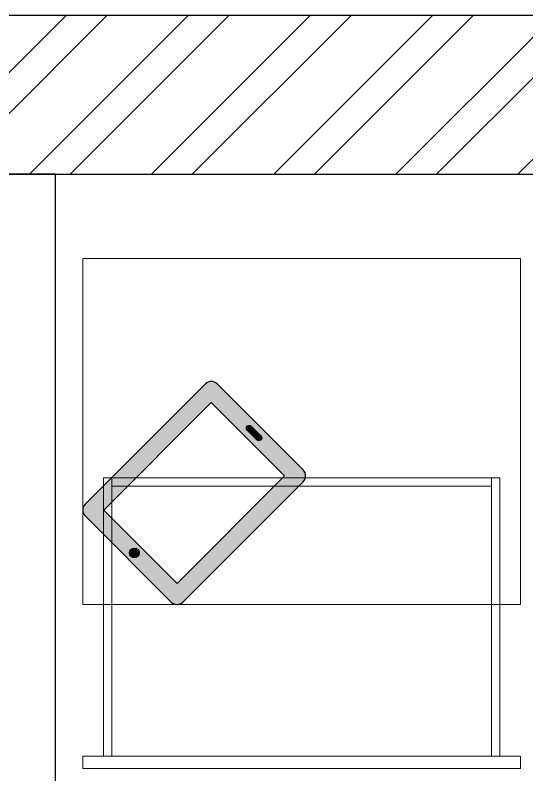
# Model space of a CAD drawing. Header units: feet. Extents: x 3958879 to 3965489, y -5461842 to -5452590.
# Drawn here: x 3963801 to 3964541, y -5453688 to -5452590 of the extents above; entities that cross this region are included whole.
import ezdxf

# ---------------------------------------------------------------- set-up
doc = ezdxf.new("R2010")
doc.units = ezdxf.units.FT
doc.header["$LTSCALE"] = 33
doc.header["$MEASUREMENT"] = 0
doc.layers.add('A-WALL', color=1, linetype='Continuous')
for name, color, linetype, lineweight in [('LENS-DIM', 252, 'Continuous', 5), ('LENS-FURNITURE', 13, 'Continuous', 9), ('LENS-PARTITION', 21, 'Continuous', 25), ('LN-HATCH', 251, 'Continuous', 0)]:
    doc.layers.add(name, color=color, linetype=linetype, lineweight=lineweight)

# ---------------------------------------------------------------- blocks, each defined once
blk = doc.blocks.new('TRIAL SET CABINET 633x500')
at = {"layer": 'LENS-FURNITURE'}
h = blk.add_hatch(color=9, dxfattribs=at)
h.dxf.hatch_style = 1
edge = h.paths.add_edge_path()
edge.add_line((-8.54246803093703, -981.9670201920668), (115.9083254579454, -857.5162267031847))
edge.add_arc((107.4230440836399, -849.030945328879), 12.00000000009463, 315, 405)
edge.add_line((115.9083254579454, -840.5456639545736), (-58.03994271345434, -666.5973957831737))
edge.add_arc((-66.52522408775982, -675.0826771574792), 12.00000000009463, 45.00000000000002, 135)
edge.add_line((-75.01050546206531, -666.5973957831737), (-199.4612989509478, -791.0481892720562))
edge.add_arc((-190.9760175766423, -799.5334706454303), 11.99999999943607, 135.0000000031442, 225.0000000031442)
edge.add_line((-199.4612989500165, -808.0187520197359), (-25.5130307786167, -981.967020191136))
edge.add_arc((-17.02774940431148, -973.4817388177615), 11.99999999943605, 224.9999999968574, 314.9999999968578)
h.paths.add_polyline_path([(-17.02774940524252, -955.0969625067663), (89.03826777357607, -849.0309453279477), (-66.52522408775982, -693.4674534666119), (-172.5912412665784, -799.5334706454305)], flags=16)
edge = h.paths.add_edge_path(flags=16)
edge.add_line((-138.2965623782947, -741.9042679787381), (-124.1544267544522, -727.7621323548956))
edge.add_arc((-121.3259996296837, -730.5905594796641), 4.000000000031514, 45.00000000000051, 134.9999999999996, ccw=False)
edge.add_arc((-121.3259996296838, -730.5905594796641), 4.000000000031584, -45.000000000000625, 44.999999999999375, ccw=False)
edge.add_line((-118.4975725049153, -733.4189866044327), (-132.6397081287578, -747.561122228275))
edge.add_arc((-135.4681352535263, -744.7326951035067), 4.000000000031524, 225.0000000000006, 314.99999999999966, ccw=False)
edge.add_arc((-135.4681352535261, -744.7326951035066), 4.000000000031665, 135.0000000000006, 225.0000000000006, ccw=False)
edge = h.paths.add_edge_path(flags=16)
edge.add_arc((44.84409394953398, -910.9027886827243), 7, 0, 360)
at = {"layer": 'LENS-FURNITURE', "lineweight": 0}
h = blk.add_hatch(dxfattribs=at)
h.set_pattern_fill('ANSI31', color=252, scale=10, angle=405)
h.set_pattern_definition([(90, (-3772352.875833935, -3684050.327587578), (-1.25, 2e-16), [])])
edge = h.paths.add_edge_path()
edge.add_line((-138.2965623782947, -741.9042679787381), (-124.1544267544522, -727.7621323548956))
edge.add_arc((-121.3259996296837, -730.5905594796641), 4.000000000031514, 45.00000000000051, 134.9999999999996, ccw=False)
edge.add_arc((-121.3259996296838, -730.5905594796641), 4.000000000031584, -45.000000000000625, 44.999999999999375, ccw=False)
edge.add_line((-118.4975725049153, -733.4189866044327), (-132.6397081287578, -747.561122228275))
edge.add_arc((-135.4681352535263, -744.7326951035067), 4.000000000031524, 225.0000000000006, 314.99999999999966, ccw=False)
edge.add_arc((-135.4681352535261, -744.7326951035066), 4.000000000031665, 135.0000000000006, 225.0000000000006, ccw=False)
edge = h.paths.add_edge_path()
edge.add_arc((44.84409394953398, -910.9027886827243), 7, 0, 360)
at = {"layer": 'Defpoints'}
blk.add_circle((0, 0), 50.09224864585668, dxfattribs=at)
at = {"layer": 'LENS-FURNITURE'}
blk.add_lwpolyline([(119.4230440827086, -352.4817388160154), (119.4230440827086, -985.4817388160156), (-380.5769559172913, -985.4817388160156), (-380.5769559172913, -352.4817388160154)], close=True, dxfattribs=at)
at = {"layer": 'LENS-FURNITURE', "color": 146}
for points in [[(338.5359051078558, -352.4817388160154), (338.5359051078558, -985.4817388160156), (356.5359051078559, -985.4817388160156), (356.5359051078559, -352.4817388160154)], [(-63.4640948921442, -382.4817388160154), (-63.4640948921442, -394.4817388160154), (338.5359051078558, -394.4817388160154), (338.5359051078558, -382.4817388160154)], [(-63.4640948921442, -394.4817388160154), (-63.4640948921442, -943.4817388160153), (-51.4640948921442, -943.4817388160153), (-51.4640948921442, -394.4817388160154)], [(-63.4640948921442, -955.4817388160152), (-63.4640948921442, -943.4817388160153), (338.5359051078558, -943.4817388160153), (338.5359051078558, -955.4817388160152)]]:
    blk.add_lwpolyline(points, close=True, dxfattribs=at)
at = {"layer": 'LENS-FURNITURE', "color": 18, "lineweight": 30}
for points in [[(-8.54246803093703, -981.9670201920668), (115.9083254579454, -857.5162267031847, 0.4142135623730951), (115.9083254579454, -840.5456639545736), (-58.03994271345434, -666.5973957831737, 0.4142135623730951), (-75.01050546206531, -666.5973957831737), (-199.4612989509478, -791.0481892720562, 0.4142135623730951), (-199.4612989500165, -808.0187520197359), (-25.51303077861669, -981.967020191136, 0.4142135623730951)], [(-138.2965623782947, -741.9042679787381), (-124.1544267544522, -727.7621323548956, -0.4142135623730951), (-118.4975725049153, -727.7621323548956), (-118.4975725049153, -727.7621323548956, -0.4142135623730951), (-118.4975725049153, -733.4189866044327), (-132.6397081287578, -747.561122228275, -0.4142135623730951), (-138.2965623782947, -747.561122228275), (-138.2965623782947, -747.561122228275, -0.4142135623730951)]]:
    blk.add_lwpolyline(points, format="xyb", close=True, dxfattribs=at)
blk.add_lwpolyline([(-17.02774940524252, -955.0969625067663), (89.03826777357607, -849.0309453279477), (-66.52522408775982, -693.4674534666119), (-172.5912412665784, -799.5334706454305)], close=True, dxfattribs=at)
blk.add_circle((44.84409394953398, -910.9027886827243), 7, dxfattribs=at)
blk = doc.blocks.new('A$C024159fb')
at = {"layer": 'LN-HATCH'}
h = blk.add_hatch(dxfattribs=at)
h.set_pattern_fill('ANSI32', color=256, scale=333, angle=180)
h.set_pattern_definition([(225, (-6965184.699742807, 5279154.402450415), (88.29995930067012, -88.29995930067015), []), (225, (-6965243.566382242, 5279154.402450415), (88.29995930067012, -88.29995930067015), [])])
h.paths.add_polyline_path([(-2762.037821878679, -2211.921391882934), (-2992.037821878679, -2211.921391882934), (-2992.037821878679, -4211.921391882934), (-2762.037821878679, -4211.921391882934)])
h.paths.add_polyline_path([(3617.962178121321, 3672.078608117067), (405.9621781213208, 3672.078608117067), (405.9621781213208, 3442.078608117066), (3387.962178121321, 3442.078608117066), (3387.962178121321, -2061.921391882934), (3617.962178121321, -2061.921391882934)])
h.paths.add_polyline_path([(3617.962178121321, -3091.921391882934), (3387.962178121321, -3091.921391882934), (3387.962178121321, -4351.921391882934), (3617.962178121321, -4351.921391882934)])
h.paths.add_polyline_path([(-2762.037821878679, -1279.921391882934), (-2762.037821878679, 3442.078608117066), (-1372.037821878679, 3442.078608117066), (55.9621781213209, 3442.078608117066), (55.9621781213209, 3672.078608117067), (-2992.037821878679, 3672.078608117067), (-2992.037821878679, -1279.921391882934)])
at = {"layer": 'A-WALL'}
for p, q in [((-2992.037821878679, 3672.078608117067), (3617.962178121321, 3672.078608117067)), ((405.9621781213208, 3442.078608117066), (3387.962178121321, 3442.078608117066))]:
    blk.add_line(p, q, dxfattribs=at)

msp = doc.modelspace()

# ---------------------------------------------------------------- linework, layer by layer
at = {"layer": 'LENS-PARTITION'}
msp.add_lwpolyline([(3963859.383819403, -5452819.708349127), (3963759.383819403, -5452819.708349127), (3963759.383819403, -5454469.708349128), (3963859.383819403, -5454469.708349128)], close=True, dxfattribs=at)

# ---------------------------------------------------------------- block references
at = {"layer": 'LENS-DIM', "color": 3}
msp.add_blockref('A$C024159fb', (3961871.421641285, -5456261.786957244), dxfattribs=at)
at = {"layer": 'LENS-FURNITURE', "rotation": 270}
msp.add_blockref('TRIAL SET CABINET 633x500', (3964884.383819405, -5453322.103345849), dxfattribs=at)

doc.saveas('drawing.dxf')
